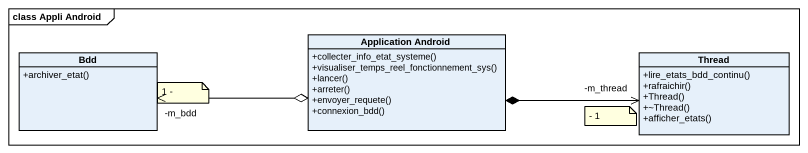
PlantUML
@startuml
mainframe class Appli Android
hide circle
hide empty members
skinparam classAttributeIconSize 0
class "Application Android" as Application_Android {
  +collecter_info_etat_systeme()
  +visualiser_temps_reel_fonctionnement_sys()
  +lancer()
  +arreter()
  +envoyer_requete()
  +connexion_bdd()
}
class Bdd {
  +archiver_etat()
}
class Thread {
  +lire_etats_bdd_continu()
  +rafraichir()
  +Thread()
  +~Thread()
  +afficher_etats()
}
Application_Android o-left-> "-m_bdd" Bdd
Application_Android *-right-> "-m_thread" Thread
note as N1
  1 -
end note
note as N2
  - 1
end note
@enduml
